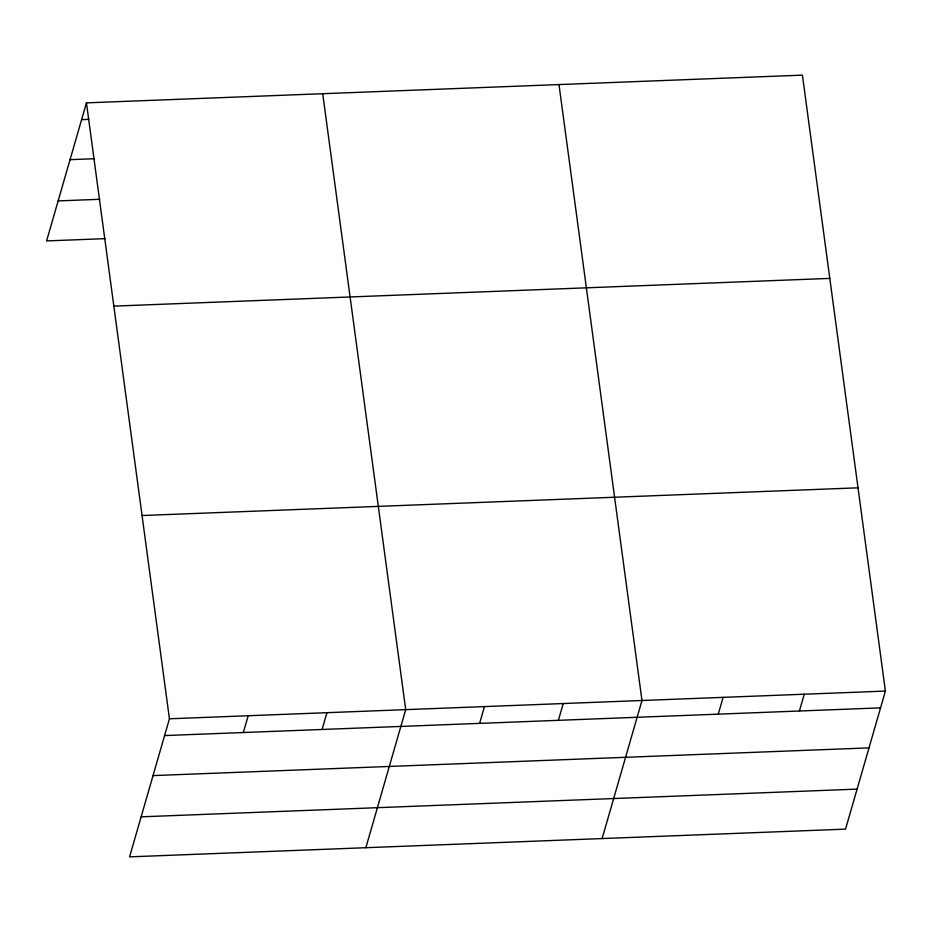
<?xml version="1.0" encoding="UTF-8"?>
<svg xmlns="http://www.w3.org/2000/svg" width="932" height="932" viewBox="0 0 932 932"><rect width="100%" height="100%" fill="white"/><g stroke="black" fill="none" stroke-linecap="round" stroke-linejoin="round"><path stroke-width="1.4" d="M86.455 102.858L169.438 718.782L129.583 856.858L845.545 829.142L885.4 691.078L802.417 75.142L86.455 102.858L46.6 240.922L105.304 238.65M243.345 732.529L248.192 715.741M322.099 729.476L326.946 712.689M365.857 847.712L405.7 709.636L322.717 93.713M479.619 723.383L484.454 706.596M558.373 720.331L563.219 703.543M602.119 838.567L641.973 700.503L558.99 84.567M718.269 714.145L723.116 697.357M799.411 711L804.258 694.212M81.608 119.646L88.761 119.366M70.051 159.663L94.4 158.72M58.157 200.904L99.677 199.297M113.832 306.115L829.806 278.4M142.048 515.524L858.011 487.82M169.438 718.782L885.4 691.078M164.591 735.569L880.554 707.866M153.034 775.599L869.008 747.883M141.14 816.828L857.102 789.124"/></g></svg>
